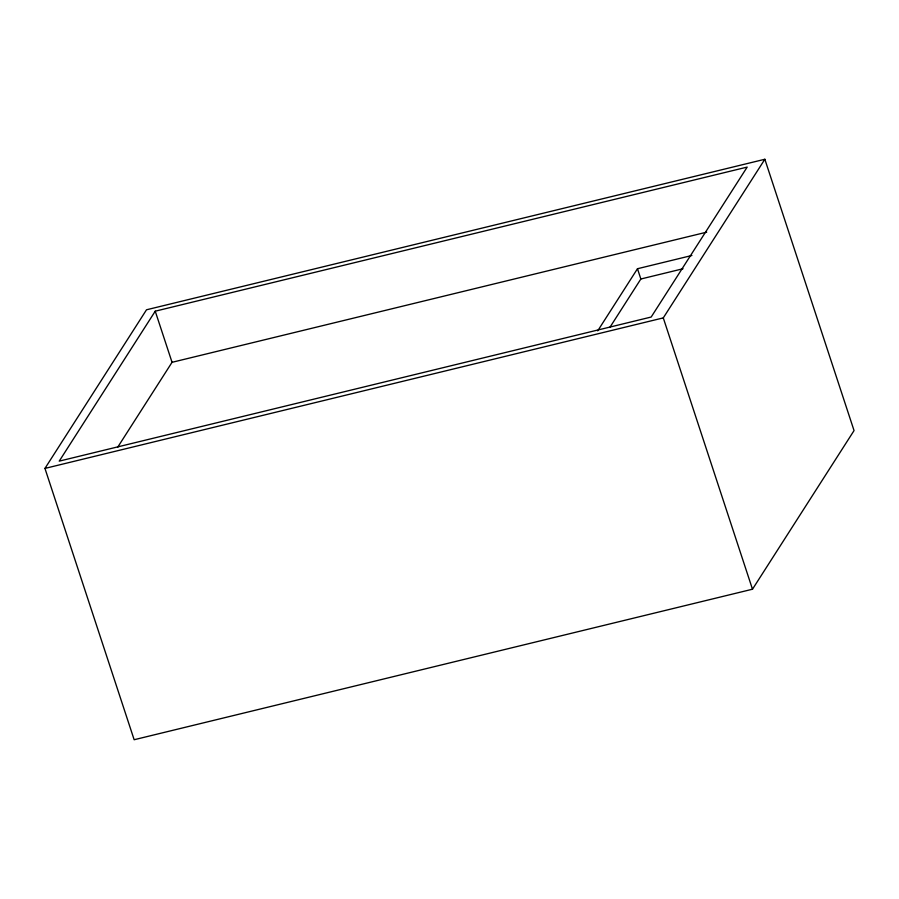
<?xml version="1.0" encoding="UTF-8"?>
<svg xmlns="http://www.w3.org/2000/svg" width="899" height="899" viewBox="0 0 899 899"><rect width="100%" height="100%" fill="white"/><g stroke="black" fill="none" stroke-linecap="round" stroke-linejoin="round"><path stroke-width="1.35" d="M44.95 468.413L146.515 309.784L764.847 159.269L854.05 430.587L752.485 589.216L134.153 739.731L44.95 468.413L663.282 317.898L764.847 159.269M155.235 311.189L59.233 461.131L651.179 317.032L747.181 167.09L155.235 311.189L172.046 362.308L117.623 447.32M597.711 330.854L637.481 268.734L691.893 255.485M609.825 327.472L640.852 279.005L683.026 268.745M172.046 362.308L706.704 232.156M663.282 317.898L752.485 589.216M637.481 268.734L640.852 279.005"/></g></svg>
